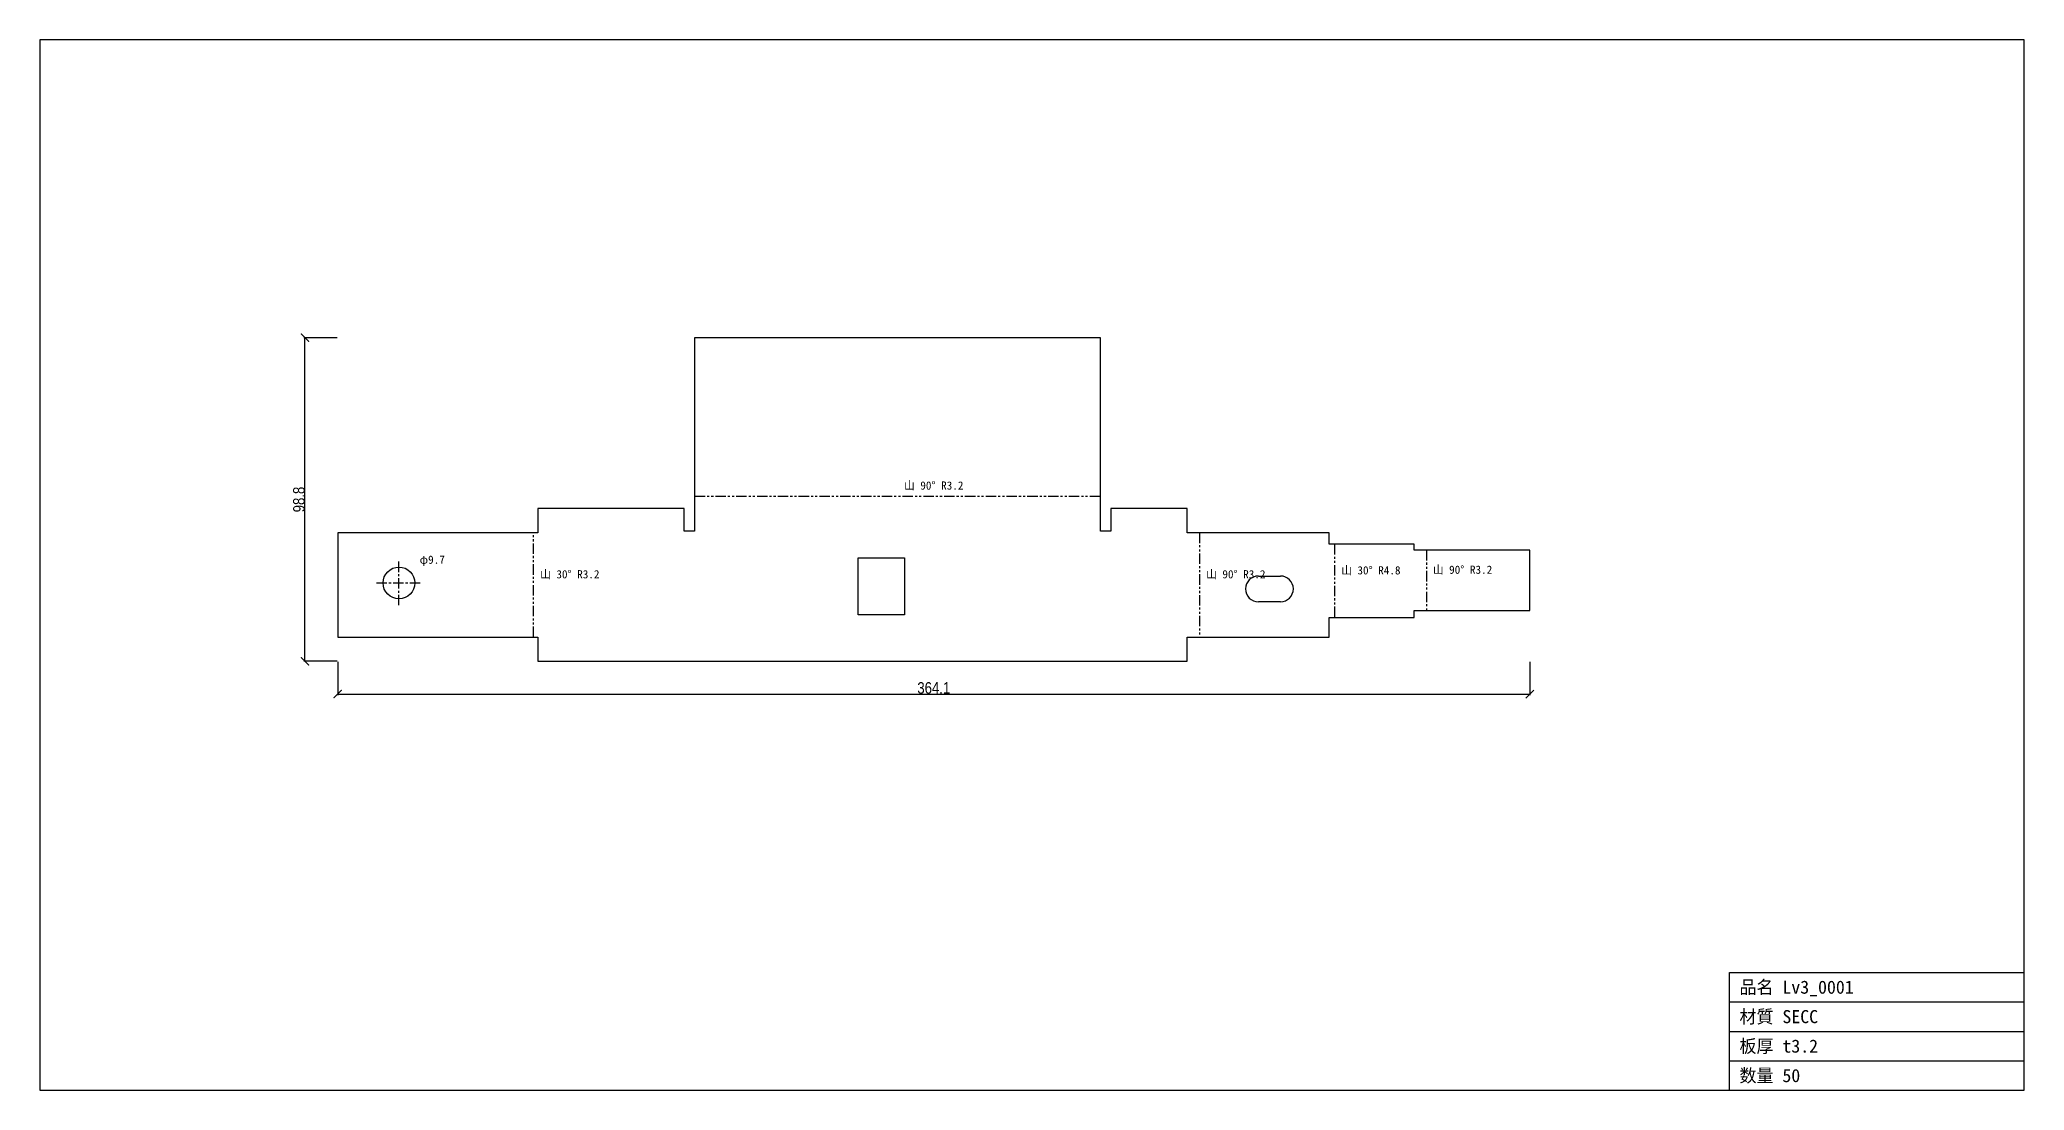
# Model space of a CAD drawing. Header units: millimetres. Extents: x -152 to 454, y -131 to 190.
import ezdxf

# ---------------------------------------------------------------- set-up
doc = ezdxf.new("R2010")
doc.units = ezdxf.units.MM
doc.linetypes.add('CENTER', pattern=[5.08, 3.175, -0.635, 0.635, -0.635])
doc.linetypes.add('PHANTOM', pattern=[6.35, 3.175, -0.635, 0.635, -0.635, 0.635, -0.635])
for name, color, linetype in [('中心線', 7, 'Continuous'), ('図枠', 7, 'Continuous'), ('外形', 7, 'Continuous'), ('寸法', 7, 'Continuous'), ('文字', 7, 'Continuous'), ('曲げ線', 7, 'Continuous')]:
    doc.layers.add(name, color=color, linetype=linetype)
doc.styles.add('OpenSansCondensed-Light', font='OpenSansCondensed-Light.ttf')
doc.dimstyles.new('EZDXF', dxfattribs={"dimtxt": 0.25, "dimasz": 0.175, "dimexe": 0.375, "dimexo": 0.125, "dimgap": 0.1, "dimtad": 1, "dimlfac": 100, "dimzin": 12, "dimdsep": 46, "dimtxsty": 'OpenSansCondensed-Light', "dimblk": 'ARCHTICK', "dimcen": 2.5, "dimazin": 3, "dimtfac": 0.5, "dimtmove": 2, "dimatfit": 3})

# ---------------------------------------------------------------- blocks, each defined once
blk = doc.blocks.new('_ARCHTICK')
at = {"color": 0, "linetype": 'BYBLOCK', "const_width": 0.15}
blk.add_lwpolyline([(-0.5, -0.5), (0.5, 0.5)], dxfattribs=at)

msp = doc.modelspace()

# ---------------------------------------------------------------- linework, layer by layer
at = {"layer": '中心線', "color": 1, "linetype": 'CENTER'}
for p, q in [((-42.41, 17.1), (-42.41, 30.78)), ((-49.25, 23.94), (-35.57, 23.94))]:
    msp.add_line(p, q, dxfattribs=at)
at = {"layer": '図枠'}
for p, q in [((454.02, 189.83), (-152.12, 189.83)), ((-152.12, 189.83), (-152.12, -131.02)), ((454.02, -131.02), (454.02, 189.83)), ((364.02, -131.02), (364.02, -95.02)), ((364.02, -95.02), (454.02, -95.02)), ((364.02, -104.02), (454.02, -104.02)), ((364.02, -113.02), (454.02, -113.02)), ((364.02, -122.02), (454.02, -122.02)), ((-152.12, -131.02), (454.02, -131.02))]:
    msp.add_line(p, q, dxfattribs=at)
at = {"layer": '外形'}
for p, q in [((171.86, 98.81), (47.92, 98.81)), ((47.92, 98.81), (47.92, 39.76)), ((171.86, 39.76), (171.86, 98.81)), ((44.72, 46.66), (0, 46.66)), ((0, 46.66), (0, 39.26)), ((44.72, 39.76), (44.72, 46.66)), ((198.37, 46.66), (175.06, 46.66)), ((175.06, 46.66), (175.06, 39.76)), ((198.37, 39.26), (198.37, 46.66)), ((0, 39.26), (-61.09, 39.26)), ((-61.09, 39.26), (-61.09, 7.4)), ((47.92, 39.76), (44.72, 39.76)), ((175.06, 39.76), (171.86, 39.76)), ((241.71, 39.26), (198.37, 39.26)), ((241.71, 35.74), (241.71, 39.26)), ((97.9, 14.21), (97.9, 31.63)), ((97.9, 31.63), (112.01, 31.63)), ((112.01, 31.63), (112.01, 14.21)), ((267.63, 35.74), (241.71, 35.74)), ((267.63, 33.94), (267.63, 35.74)), ((303, 33.94), (267.63, 33.94)), ((303, 15.49), (303, 33.94)), ((220.09, 26.03), (226.83, 26.03)), ((112.01, 14.21), (97.9, 14.21)), ((226.83, 18.16), (220.09, 18.16)), ((241.71, 7.4), (241.71, 13.33)), ((241.71, 13.33), (267.63, 13.33)), ((267.63, 13.33), (267.63, 15.49)), ((267.63, 15.49), (303, 15.49)), ((-61.09, 7.4), (0, 7.4)), ((0, 7.4), (0, 0)), ((198.37, 0), (198.37, 7.4)), ((198.37, 7.4), (241.71, 7.4)), ((0, 0), (198.37, 0))]:
    msp.add_line(p, q, dxfattribs=at)
msp.add_circle((-42.41, 23.94), 4.84, dxfattribs=at)
for centre, start, end in [((220.09, 22.1), 90, -90), ((226.83, 22.1), -90, 90)]:
    msp.add_arc(centre, 3.94, start, end, dxfattribs=at)
at = {"layer": '曲げ線', "color": 1, "linetype": 'PHANTOM'}
for p, q in [((47.92, 50.43), (171.86, 50.43)), ((-1.26, 7.4), (-1.26, 39.26)), ((202.14, 39.26), (202.14, 7.4)), ((243.39, 35.74), (243.39, 13.33)), ((271.4, 33.94), (271.4, 15.49))]:
    msp.add_line(p, q, dxfattribs=at)

# ---------------------------------------------------------------- texts
at = {"layer": '文字'}
for s, height, p in [('山 90° R3.2', 2.5, (111.89, 52.43)), ('φ9.7', 2.5, (-36.07, 29.78)), ('山 30° R3.2', 2.5, (0.74, 25.33)), ('山 90° R3.2', 2.5, (204.14, 25.33)), ('山 30° R4.8', 2.5, (245.39, 26.53)), ('山 90° R3.2', 2.5, (273.4, 26.72)), ('品名 Lv3_0001', 4, (367.02, -101.52)), ('材質 SECC', 4, (367.02, -110.52)), ('板厚 t3.2', 4, (367.02, -119.52)), ('数量 50', 4, (367.02, -128.52))]:
    msp.add_text(s, height=height, dxfattribs=at).set_placement(p)

# ---------------------------------------------------------------- dimensions: what is measured, and where the dimension line sits
at = {"layer": '寸法'}
msp.add_linear_dim(base=(-71.09, 0), p1=(-61.09, 0), p2=(-61.09, 98.81), angle=90, dimstyle='EZDXF', override={"dimtxt": 3.5, "dimasz": 2.5, "dimdec": 1, "dimlfac": 1}, dxfattribs=at).render()
msp.add_linear_dim(base=(-61.09, -10), p1=(-61.09, 0), p2=(303, 0), dimstyle='EZDXF', override={"dimtxt": 3.5, "dimasz": 2.5, "dimdec": 1, "dimlfac": 1}, dxfattribs=at).render()

doc.saveas('drawing.dxf')
